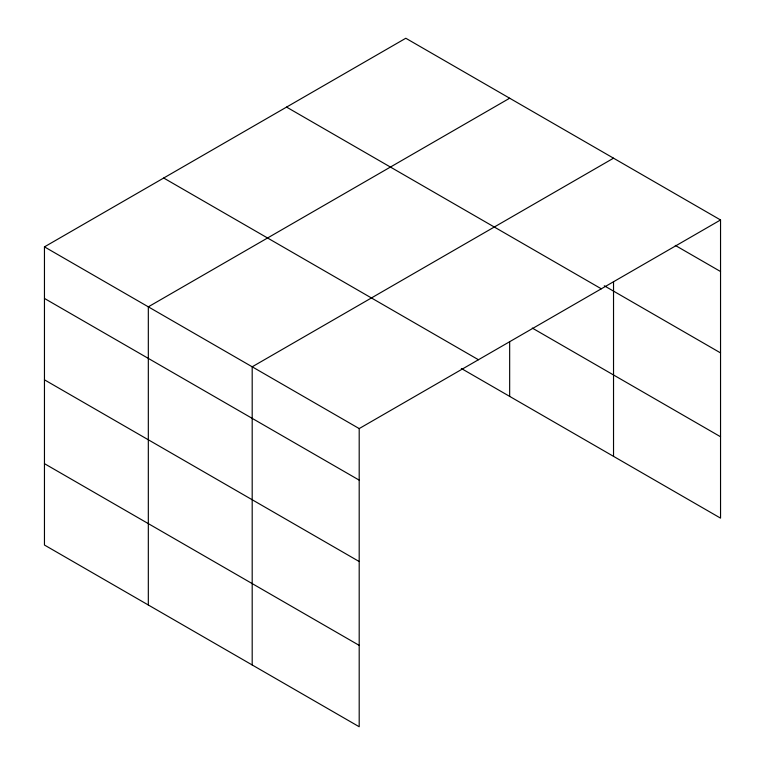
<?xml version="1.0" encoding="UTF-8"?>
<svg xmlns="http://www.w3.org/2000/svg" width="765" height="765" viewBox="0 0 765 765"><rect width="100%" height="100%" fill="white"/><g stroke="black" fill="none" stroke-linecap="round" stroke-linejoin="round"><path stroke-width="1.15" d="M720.544 219.966L405.804 38.25L44.456 246.866L44.456 545.034L359.196 726.75L359.196 428.582L720.544 219.966L720.544 518.135L461.333 368.481M613.53 281.692L613.53 456.351M509.662 98.216L148.324 306.832L148.324 605M613.53 158.183L252.192 366.798L252.192 664.967M675.265 245.393L720.544 271.527M604.274 285.785L720.544 352.904M286.559 107.09L601.3 288.807M532.287 328.07L720.544 436.758M163.7 178.025L478.441 359.741M44.456 246.866L359.196 428.582M44.456 298.436L359.196 480.143M44.456 379.813L359.196 561.529M44.456 463.657L359.196 645.373M509.662 342.127L509.662 396.385"/></g></svg>
